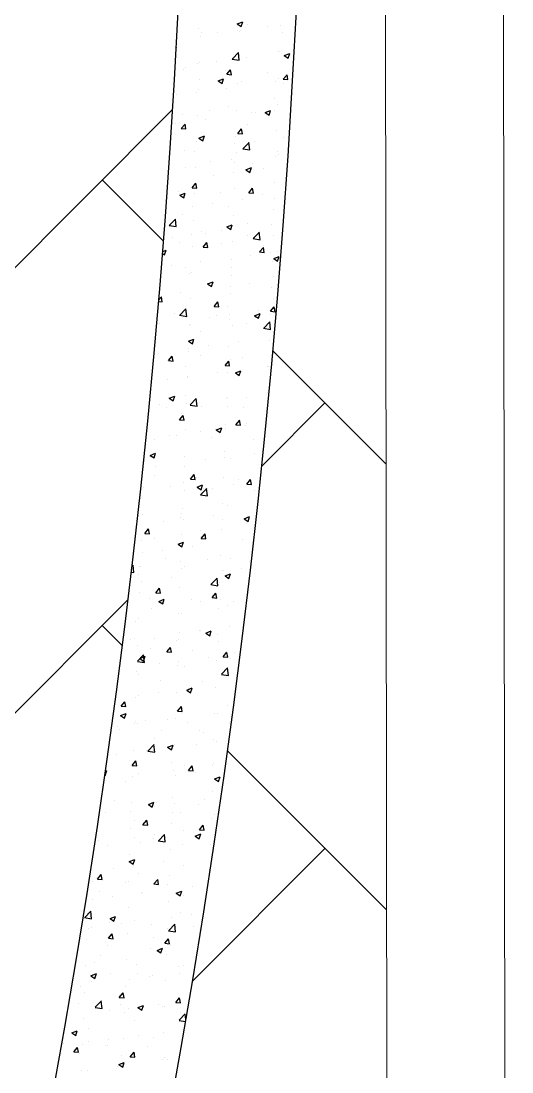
# Model space of a CAD drawing. Header units: millimetres. Extents: x 331487 to 517269, y 198509 to 399936.
# Drawn here: x 420755 to 421379, y 369588 to 370922 of the extents above; entities that cross this region are included whole.
import ezdxf

# ---------------------------------------------------------------- set-up
doc = ezdxf.new("R2010")
doc.units = ezdxf.units.MM
doc.header["$MEASUREMENT"] = 0
doc.layers.add('BEAM', color=1, linetype='Continuous', lineweight=5)
doc.layers.add('COLUMN', color=6, linetype='Continuous')

msp = doc.modelspace()

# ---------------------------------------------------------------- linework, layer by layer
at = {"layer": 'BEAM', "ltscale": 750}
for p, q in [((421216.4, 372289.2), (421228.9, 362081.5)), ((421366.4, 372289.4), (421378.9, 362081.7))]:
    msp.add_line(p, q, dxfattribs=at)
at = {"layer": 'BEAM', "color": 253, "linetype": 'Continuous', "ltscale": 750}
for p, q in [((420292.7, 370154.5), (420947.8, 370809.6)), ((420936.2, 370642.5), (420858.4, 370720.2)), ((421218.8, 370359.9), (421075.1, 370503.5)), ((421061, 370357.1), (421141.3, 370437.4)), ((420292.7, 369588.9), (420891, 370187.1)), ((420883.8, 370129.2), (420858.4, 370154.5)), ((421219.5, 369793.5), (421017.4, 369995.6)), ((420972.9, 369703.3), (421141.3, 369871.7))]:
    msp.add_line(p, q, dxfattribs=at)
at = {"layer": 'COLUMN', "color": 2, "linetype": 'Continuous'}
for p, q in [((420980.6, 370912), (420980.6, 370912)), ((421029.8, 370918.5), (421036.8, 370921.2)), ((421029.8, 370918.5), (421034.8, 370915.1)), ((421034.8, 370915.1), (421036.8, 370921.2)), ((421042.9, 370917.8), (421042.9, 370917.8)), ((421068.2, 370915.4), (421068.2, 370915.4)), ((421085, 370916.2), (421085, 370916.2)), ((420982.6, 370902.3), (420982.6, 370902.3)), ((420984.6, 370907.8), (420984.6, 370907.8)), ((421005.3, 370907.1), (421005.3, 370907.1)), ((421030.4, 370910.4), (421030.4, 370910.4)), ((421033.1, 370908.7), (421033.1, 370908.7)), ((421033.9, 370909.8), (421033.9, 370909.8)), ((421087.3, 370907.5), (421087.3, 370907.5)), ((420952.3, 370888.7), (420952.8, 370888.9)), ((420952.3, 370887.3), (420952.8, 370888.9)), ((421004, 370870.9), (421004, 370870.9)), ((421022.8, 370872.8), (421022.8, 370872.8)), ((421023.6, 370873.8), (421032.5, 370872.4)), ((421023.7, 370873.9), (421031.5, 370882)), ((421032.5, 370872.4), (421031.4, 370881.9)), ((421031.9, 370875.4), (421031.9, 370875.4)), ((421041.9, 370875.9), (421041.9, 370875.9)), ((421081.1, 370882.8), (421081.1, 370882.8)), ((421083.8, 370882.9), (421083.8, 370882.9)), ((421089.5, 370878.2), (421096.5, 370880.9)), ((421089.5, 370878.2), (421094.5, 370874.9)), ((421094.5, 370874.9), (421096.5, 370880.9)), ((420950.9, 370860.2), (420950.8, 370860.6)), ((420950.8, 370860.2), (420950.9, 370860.2)), ((420961.1, 370860.9), (420961.1, 370860.9)), ((420964.5, 370862.8), (420964.5, 370862.8)), ((420979, 370867.6), (420979, 370867.6)), ((420981.4, 370869), (420981.4, 370869)), ((421014.5, 370858.7), (421014.5, 370858.7)), ((421016.6, 370854.4), (421021.4, 370860.2)), ((421022.6, 370853.9), (421021.4, 370860.2)), ((420982.2, 370847.5), (420982.2, 370847.5)), ((421005.5, 370846), (421012.5, 370848.7)), ((421005.5, 370846), (421010.5, 370842.6)), ((421010.5, 370842.6), (421012.5, 370848.7)), ((421016.6, 370854.4), (421022.6, 370853.9)), ((421035.6, 370845.3), (421035.6, 370845.3)), ((421067.9, 370856.4), (421067.9, 370856.4)), ((421078.8, 370844.8), (421078.8, 370844.8)), ((421082.6, 370849.6), (421082.6, 370849.6)), ((421088.3, 370848.2), (421093.2, 370853.9)), ((421088.3, 370848.2), (421094.3, 370847.6)), ((421094.3, 370847.6), (421093.1, 370853.9)), ((420977.7, 370831.5), (420977.7, 370831.5)), ((420980.1, 370835.7), (420980.1, 370835.7)), ((421015.6, 370836.5), (421015.6, 370836.5)), ((421030.7, 370842.1), (421030.7, 370842.1)), ((421088.9, 370843), (421088.9, 370843)), ((420952.7, 370828.2), (420952.7, 370828.2)), ((421077, 370823.1), (421077, 370823.1)), ((420994.6, 370807.9), (420994.6, 370807.9)), ((421018.6, 370813.1), (421018.6, 370813.1)), ((421029.4, 370808.8), (421029.4, 370808.8)), ((421048, 370805.6), (421048, 370805.6)), ((421052.5, 370805.3), (421052.5, 370805.3)), ((421065.2, 370805.7), (421072.2, 370808.4)), ((421065.2, 370805.7), (421070.2, 370802.4)), ((421070.2, 370802.4), (421072.2, 370808.4)), ((421077.5, 370808.6), (421077.5, 370808.6)), ((421081.4, 370816.3), (421081.4, 370816.3)), ((420951.4, 370792), (420951.4, 370792)), ((420958.8, 370785.5), (420963.6, 370791.2)), ((420960.3, 370803.1), (420960.3, 370803.1)), ((420964.7, 370785), (420963.6, 370791.2)), ((420978.9, 370802.4), (420978.9, 370802.4)), ((420989.3, 370797), (420989.3, 370797)), ((421042.6, 370791.1), (421042.6, 370791.1)), ((420958.8, 370785.5), (420964.7, 370785)), ((420984.3, 370781.1), (420984.3, 370781.1)), ((421030.5, 370779.2), (421035.3, 370785)), ((421030.5, 370779.2), (421036.5, 370778.7)), ((421036.5, 370778.7), (421035.3, 370785)), ((421080.2, 370783), (421080.2, 370783)), ((420977.7, 370769.1), (420977.7, 370769.1)), ((420981.2, 370773.5), (420988.2, 370776.2)), ((420981.2, 370773.5), (420986.2, 370770.1)), ((420986.1, 370770.1), (420988.2, 370776.2)), ((421026.2, 370765.9), (421026.2, 370765.9)), ((421028.2, 370775.5), (421028.2, 370775.5)), ((421037, 370759.9), (421044.8, 370768)), ((421045.8, 370758.4), (421044.7, 370767.9)), ((421051.2, 370769.2), (421051.2, 370769.2)), ((421089.1, 370774.2), (421089.1, 370774.2)), ((420963, 370757.6), (420963, 370757.6)), ((420975.1, 370756.8), (420975.1, 370756.8)), ((421028.5, 370754.5), (421028.5, 370754.5)), ((421036.9, 370759.8), (421045.8, 370758.4)), ((421080.8, 370756.1), (421080.8, 370756.1)), ((421081.9, 370752.2), (421081.9, 370752.2)), ((420996.2, 370743.3), (420996.2, 370743.3)), ((421022.5, 370746.1), (421022.5, 370746.1)), ((421027, 370742.2), (421027, 370742.2)), ((421049.6, 370741.1), (421049.6, 370741.1)), ((421078.9, 370749.7), (421078.9, 370749.7)), ((420964.2, 370736.1), (420964.2, 370736.1)), ((420976.5, 370735.8), (420976.5, 370735.8)), ((420999.8, 370726.5), (420999.8, 370726.5)), ((421024.9, 370729.8), (421024.9, 370729.8)), ((421040.9, 370733.2), (421047.9, 370735.9)), ((421040.9, 370733.2), (421045.8, 370729.9)), ((421045.8, 370729.8), (421047.9, 370735.9)), ((421062.8, 370734.7), (421062.8, 370734.7)), ((420972.6, 370710.3), (420977.4, 370716)), ((420978.6, 370709.8), (420977.4, 370716)), ((421077.7, 370716.4), (421077.7, 370716.4)), ((420955.2, 370705.9), (420955.2, 370705.9)), ((420956.8, 370701), (420963.9, 370703.6)), ((420956.8, 370701), (420961.8, 370697.6)), ((420961.8, 370697.6), (420963.8, 370703.6)), ((420972.6, 370710.3), (420978.6, 370709.8)), ((420975.3, 370702.5), (420975.3, 370702.5)), ((421008.6, 370703.7), (421008.6, 370703.7)), ((421025.8, 370709), (421025.8, 370709)), ((421044.4, 370704), (421049.2, 370709.8)), ((421044.4, 370704), (421050.3, 370703.5)), ((421050.3, 370703.5), (421049.2, 370709.7)), ((421062, 370701.4), (421062, 370701.4)), ((420973.5, 370687), (420973.5, 370687)), ((420998.6, 370690.3), (420998.6, 370690.3)), ((421018.3, 370686.5), (421018.3, 370686.5)), ((421036.4, 370695.3), (421036.4, 370695.3)), ((421076.7, 370696.5), (421076.7, 370696.5)), ((420943.5, 370662.5), (420951.3, 370670.6)), ((420952.3, 370661), (420951.2, 370670.5)), ((420960, 370676.5), (420960, 370676.5)), ((421024.6, 370675.7), (421024.6, 370675.7)), ((421076.5, 370683.2), (421076.5, 370683.2)), ((420943.4, 370662.4), (420952.3, 370661)), ((420974.1, 370669.3), (420974.1, 370669.3)), ((421016.5, 370660.7), (421023.5, 370663.4)), ((421016.5, 370660.7), (421021.5, 370657.3)), ((421021.5, 370657.3), (421023.5, 370663.4)), ((421042.3, 370664.5), (421042.3, 370664.5)), ((421073.3, 370664.2), (421073.3, 370664.2)), ((420947.2, 370647.6), (420947.2, 370647.6)), ((420972.3, 370650.9), (420972.3, 370650.9)), ((420984, 370654.5), (420984, 370654.5)), ((420989.1, 370652.6), (420989.1, 370652.6)), ((421010.1, 370655.9), (421010.1, 370655.9)), ((421042.5, 370650.3), (421042.5, 370650.3)), ((421050.1, 370645.8), (421059, 370644.4)), ((421050.2, 370645.9), (421058, 370654)), ((421059, 370644.5), (421057.9, 370653.9)), ((421075.3, 370649.9), (421075.3, 370649.9)), ((420935.2, 370629.5), (420939.5, 370631.1)), ((420937.5, 370625.1), (420939.5, 370631.1)), ((420956.8, 370641.4), (420956.8, 370641.4)), ((420972.9, 370636), (420972.9, 370636)), ((420986.5, 370635.1), (420991.3, 370640.8)), ((420986.5, 370635.1), (420992.5, 370634.5)), ((420992.5, 370634.5), (420991.3, 370640.8)), ((421010.2, 370639.1), (421010.2, 370639.1)), ((421023.4, 370642.4), (421023.4, 370642.4)), ((421058.2, 370628.8), (421063.1, 370634.5)), ((421064.2, 370628.3), (421063, 370634.5)), ((421063.6, 370636.9), (421063.6, 370636.9)), ((420935, 370626.8), (420937.5, 370625.1)), ((421022.2, 370619.5), (421022.2, 370619.5)), ((421047, 370624.7), (421047, 370624.7)), ((421058.2, 370628.8), (421064.2, 370628.3)), ((421072, 370628), (421072, 370628)), ((421076.2, 370620.4), (421083.2, 370623.1)), ((421076.2, 370620.4), (421081.2, 370617.1)), ((421080.5, 370629.5), (421080.5, 370629.5)), ((421081.2, 370617.1), (421083.2, 370623.1)), ((420946, 370611.4), (420946, 370611.4)), ((420963.9, 370609.5), (420963.9, 370609.5)), ((420983.8, 370616.4), (420983.8, 370616.4)), ((421022.1, 370609.1), (421022.1, 370609.1)), ((421074.1, 370616.6), (421074.1, 370616.6)), ((420969.2, 370601.7), (420969.2, 370601.7)), ((420971.6, 370602.7), (420971.6, 370602.7)), ((420992.2, 370588.2), (420999.2, 370590.9)), ((420997.2, 370584.8), (420999.2, 370590.9)), ((421022.6, 370599.5), (421022.6, 370599.5)), ((421076, 370597.2), (421076, 370597.2)), ((420992.2, 370588.2), (420997.2, 370584.8)), ((421020.7, 370585.3), (421020.7, 370585.3)), ((421045.7, 370588.6), (421045.7, 370588.6)), ((421072.9, 370583.3), (421072.9, 370583.3)), ((420930, 370566), (420934.6, 370565.6)), ((420930.2, 370567.9), (420933.5, 370571.9)), ((420934.6, 370565.6), (420933.5, 370571.9)), ((420957.5, 370577), (420957.5, 370577)), ((420970.4, 370569.4), (420970.4, 370569.4)), ((421000.4, 370559.8), (421005.2, 370565.6)), ((421006.4, 370559.3), (421005.2, 370565.6)), ((421020.9, 370575.8), (421020.9, 370575.8)), ((421076.4, 370569.9), (421076.4, 370569.9)), ((420949.7, 370550.6), (420949.7, 370550.6)), ((420956.8, 370548.5), (420964.5, 370556.6)), ((420965.6, 370547), (420964.4, 370556.5)), ((421000.4, 370559.8), (421006.4, 370559.3)), ((421018.1, 370559.8), (421018.1, 370559.8)), ((421051.9, 370547.9), (421058.9, 370550.6)), ((421056.9, 370544.6), (421058.9, 370550.6)), ((421057.3, 370554.1), (421057.3, 370554.1)), ((421072.1, 370553.6), (421076.9, 370559.3)), ((421072.1, 370553.6), (421078.1, 370553)), ((421078.1, 370553), (421076.9, 370559.3)), ((420931.2, 370537.5), (420931.2, 370537.5)), ((420956.7, 370548.4), (420965.6, 370547)), ((420959.7, 370549.8), (420959.7, 370549.8)), ((420970.8, 370537.2), (420970.8, 370537.2)), ((420994.4, 370545.9), (420994.4, 370545.9)), ((421003.1, 370548.4), (421003.1, 370548.4)), ((421019.4, 370549.1), (421019.4, 370549.1)), ((421019.7, 370542.5), (421019.7, 370542.5)), ((421042, 370537.9), (421042, 370537.9)), ((421051.9, 370547.9), (421056.9, 370544.6)), ((421056.5, 370546.1), (421056.5, 370546.1)), ((421063.5, 370532), (421071.3, 370540.1)), ((421072.3, 370530.5), (421071.2, 370540)), ((421071.7, 370550), (421071.7, 370550)), ((420969.2, 370536.1), (420969.2, 370536.1)), ((420983.7, 370527.9), (420983.7, 370527.9)), ((421024.2, 370534.9), (421024.2, 370534.9)), ((421063.4, 370531.9), (421072.3, 370530.5)), ((421077.6, 370532.7), (421077.6, 370532.7)), ((420967.9, 370515.7), (420974.9, 370518.3)), ((420967.9, 370515.7), (420972.9, 370512.3)), ((420972.8, 370512.3), (420974.9, 370518.3)), ((421031, 370514.7), (421031, 370514.7)), ((421070.4, 370516.7), (421070.4, 370516.7)), ((420929.9, 370499.8), (420929.9, 370499.8)), ((420968, 370502.8), (420968, 370502.8)), ((420968.1, 370506.4), (420968.1, 370506.4)), ((420983.2, 370497.6), (420983.2, 370497.6)), ((420993.1, 370509.7), (420993.1, 370509.7)), ((421018.5, 370509.2), (421018.5, 370509.2)), ((420942.5, 370490.9), (420947.3, 370496.6)), ((420942.5, 370490.9), (420948.5, 370490.4)), ((420948.5, 370490.4), (420947.3, 370496.6)), ((421014.3, 370484.6), (421019.1, 370490.4)), ((421014.3, 370484.6), (421020.2, 370484.1)), ((421020.2, 370484.1), (421019.1, 370490.4)), ((421021.9, 370492.9), (421021.9, 370492.9)), ((421036.6, 370495.3), (421036.6, 370495.3)), ((420963.6, 370482.9), (420963.6, 370482.9)), ((421004.7, 370475.3), (421004.7, 370475.3)), ((421017.3, 370475.9), (421017.3, 370475.9)), ((421027.6, 370475.4), (421034.6, 370478.1)), ((421027.6, 370475.4), (421032.5, 370472)), ((421032.5, 370472), (421034.6, 370478.1)), ((421067.8, 370483.6), (421067.8, 370483.6)), ((421069.2, 370483.4), (421069.2, 370483.4)), ((420941.8, 370467), (420941.8, 370467)), ((420966.8, 370470.3), (420966.8, 370470.3)), ((420966.8, 370469.5), (420966.8, 370469.5)), ((420943.5, 370443.1), (420950.5, 370445.8)), ((420948.5, 370439.8), (420950.5, 370445.8)), ((420963.8, 370446.5), (420963.8, 370446.5)), ((421017.1, 370444.2), (421017.1, 370444.2)), ((421041.5, 370444.1), (421041.5, 370444.1)), ((421066.5, 370447.4), (421066.5, 370447.4)), ((421068, 370450.1), (421068, 370450.1)), ((420931.5, 370435.3), (420931.5, 370435.3)), ((420940.5, 370430.8), (420940.5, 370430.8)), ((420943.5, 370443.1), (420948.5, 370439.8)), ((420965.6, 370436.2), (420965.6, 370436.2)), ((420969.9, 370434.5), (420978.8, 370433.1)), ((420970, 370434.6), (420977.8, 370442.7)), ((420978.8, 370433.1), (420977.7, 370442.6)), ((420978.4, 370435.8), (420978.4, 370435.8)), ((420984.8, 370433), (420984.8, 370433)), ((421016.1, 370442.6), (421016.1, 370442.6)), ((421017.8, 370433.2), (421017.8, 370433.2)), ((421038.2, 370430.8), (421038.2, 370430.8)), ((420956.4, 370415.7), (420961.2, 370421.4)), ((420959.4, 370423.2), (420959.4, 370423.2)), ((420962.4, 370415.2), (420961.2, 370421.4)), ((420956.4, 370415.7), (420962.4, 370415.2)), ((421003.2, 370402.9), (421010.2, 370405.6)), ((421008.2, 370399.5), (421010.2, 370405.6)), ((421014.9, 370409.3), (421014.9, 370409.3)), ((421015.2, 370404.7), (421015.2, 370404.7)), ((421028.1, 370409.4), (421033, 370415.2)), ((421028.1, 370409.4), (421034.1, 370408.9)), ((421034.1, 370408.9), (421032.9, 370415.1)), ((421040.2, 370408), (421040.2, 370408)), ((421041.7, 370411.3), (421041.7, 370411.3)), ((421066.8, 370416.8), (421066.8, 370416.8)), ((420914.2, 370391.4), (420914.2, 370391.4)), ((420925.1, 370391.2), (420925.1, 370391.2)), ((420943.9, 370395.6), (420943.9, 370395.6)), ((420952.1, 370396.4), (420952.1, 370396.4)), ((420964.3, 370402.9), (420964.3, 370402.9)), ((420983.4, 370401.2), (420983.4, 370401.2)), ((420997.2, 370393.4), (420997.2, 370393.4)), ((421003.2, 370402.9), (421008.2, 370399.5)), ((421050.6, 370391.1), (421050.6, 370391.1)), ((420919.2, 370370.6), (420926.2, 370373.3)), ((420919.2, 370370.6), (420924.2, 370367.3)), ((420924.2, 370367.3), (420926.2, 370373.3)), ((420963.1, 370369.7), (420963.1, 370369.7)), ((420988.9, 370365.2), (420988.9, 370365.2)), ((421013.6, 370376.1), (421013.6, 370376.1)), ((421013.9, 370368.5), (421013.9, 370368.5)), ((421021.6, 370366.3), (421021.6, 370366.3)), ((421051.8, 370373.5), (421051.8, 370373.5)), ((420911.8, 370362.6), (420911.8, 370362.6)), ((420925.7, 370356.9), (420925.7, 370356.9)), ((420963.3, 370356.2), (420963.3, 370356.2)), ((420924.4, 370344.5), (420924.4, 370344.5)), ((420970.3, 370340.5), (420975.1, 370346.2)), ((420970.3, 370340.5), (420976.3, 370339.9)), ((420976.3, 370339.9), (420975.1, 370346.2)), ((420977.8, 370342.3), (420977.8, 370342.3)), ((421012.4, 370342.8), (421012.4, 370342.8)), ((421031.2, 370340), (421031.2, 370340)), ((421042, 370334.2), (421046.8, 370339.9)), ((421048, 370333.7), (421046.8, 370339.9)), ((420910.6, 370329.3), (420910.6, 370329.3)), ((420945.5, 370331.1), (420945.5, 370331.1)), ((420961.9, 370336.4), (420961.9, 370336.4)), ((420962.6, 370325.8), (420962.6, 370325.8)), ((420978.9, 370330.4), (420985.9, 370333.1)), ((420978.9, 370330.4), (420983.9, 370327)), ((420983.3, 370320.6), (420991.1, 370328.7)), ((420983.9, 370327), (420985.9, 370333.1)), ((420987.6, 370329.1), (420987.6, 370329.1)), ((420992.1, 370319.1), (420991, 370328.6)), ((420998.9, 370328.8), (420998.9, 370328.8)), ((421025.5, 370334.1), (421025.5, 370334.1)), ((421042, 370334.2), (421048, 370333.7)), ((421052.2, 370326.6), (421052.2, 370326.6)), ((420983.2, 370320.5), (420992.1, 370319.1)), ((420960.7, 370303.1), (420960.7, 370303.1)), ((421011.2, 370309.5), (421011.2, 370309.5)), ((421017.5, 370306.6), (421017.5, 370306.6)), ((420904.5, 370293.7), (420904.5, 370293.7)), ((420909.3, 370296), (420909.3, 370296)), ((420936.3, 370286.4), (420936.3, 370286.4)), ((420957.9, 370291.4), (420957.9, 370291.4)), ((420959.1, 370296.6), (420959.1, 370296.6)), ((420961.3, 370289.7), (420961.3, 370289.7)), ((420999.2, 370294.6), (420999.2, 370294.6)), ((421011.3, 370289.2), (421011.3, 370289.2)), ((421038.6, 370290.1), (421045.6, 370292.8)), ((421038.6, 370290.1), (421043.6, 370286.8)), ((421041.4, 370284.6), (421041.4, 370284.6)), ((421043.6, 370286.8), (421045.6, 370292.8)), ((420912.4, 370271.5), (420917.2, 370277.3)), ((420912.4, 370271.5), (420918.4, 370271)), ((420918.4, 370271), (420917.2, 370277.3)), ((420983.1, 370274.6), (420983.1, 370274.6)), ((420984.2, 370265.2), (420989, 370271)), ((420990.1, 370264.7), (420989, 370271)), ((421010, 370276.2), (421010, 370276.2)), ((420908.1, 370262.7), (420908.1, 370262.7)), ((420924.8, 370264.6), (420924.8, 370264.6)), ((420954.6, 370257.9), (420961.6, 370260.5)), ((420954.6, 370257.9), (420959.5, 370254.5)), ((420959.5, 370269.8), (420959.5, 370269.8)), ((420959.5, 370254.5), (420961.6, 370260.5)), ((420984.2, 370265.2), (420990.1, 370264.7)), ((421036, 370263.5), (421036, 370263.5)), ((420910, 370246.9), (420910, 370246.9)), ((420935, 370250.2), (420935, 370250.2)), ((420972.9, 370255.2), (420972.9, 370255.2)), ((420896, 370229.7), (420897.6, 370231.3)), ((420898.6, 370221.7), (420897.5, 370231.2)), ((420938.4, 370240.3), (420938.4, 370240.3)), ((420958.3, 370236.5), (420958.3, 370236.5)), ((420991.8, 370238.1), (420991.8, 370238.1)), ((421008.8, 370242.9), (421008.8, 370242.9)), ((421021.3, 370239.6), (421021.3, 370239.6)), ((421045.2, 370235.8), (421045.2, 370235.8)), ((420895.2, 370222.2), (420898.6, 370221.7)), ((420904.7, 370219.6), (420904.7, 370219.6)), ((420906.1, 370229.2), (420906.1, 370229.2)), ((420906.9, 370229.5), (420906.9, 370229.5)), ((420959.5, 370226.9), (420959.5, 370226.9)), ((420963, 370229.6), (420963, 370229.6)), ((421009.7, 370224.1), (421009.7, 370224.1)), ((421012.9, 370224.6), (421012.9, 370224.6)), ((421014.3, 370217.6), (421021.3, 370220.3)), ((421014.3, 370217.6), (421019.2, 370214.2)), ((421019.2, 370214.2), (421021.3, 370220.3)), ((421034.8, 370227.4), (421034.8, 370227.4)), ((420908.7, 370210.8), (420908.7, 370210.8)), ((420946.6, 370215.8), (420946.6, 370215.8)), ((420996.4, 370206.5), (421005.3, 370205.1)), ((420996.5, 370206.6), (421004.3, 370214.7)), ((421005.3, 370205.1), (421004.2, 370214.6)), ((421007.6, 370209.6), (421007.6, 370209.6)), ((420905.7, 370196.2), (420905.7, 370196.2)), ((420926.3, 370196.3), (420931.1, 370202)), ((420926.3, 370196.3), (420932.3, 370195.8)), ((420932.3, 370195.8), (420931.1, 370202)), ((420957, 370203.2), (420957, 370203.2)), ((420998, 370190), (421002.8, 370195.8)), ((421004, 370189.5), (421002.8, 370195.8)), ((420918.5, 370189.5), (420918.5, 370189.5)), ((420930.2, 370185.3), (420937.2, 370188)), ((420930.2, 370185.3), (420935.2, 370182)), ((420935.2, 370182), (420937.2, 370188)), ((420971.9, 370187.2), (420971.9, 370187.2)), ((420983.4, 370184.6), (420983.4, 370184.6)), ((420998, 370190), (421004, 370189.5)), ((421008.5, 370187.9), (421008.5, 370187.9)), ((421017.2, 370180), (421017.2, 370180)), ((421025.3, 370185), (421025.3, 370185)), ((420920.3, 370176.3), (420920.3, 370176.3)), ((420955.8, 370169.9), (420955.8, 370169.9)), ((420958.8, 370169.9), (420958.8, 370169.9)), ((421006.3, 370176.3), (421006.3, 370176.3)), ((420900.5, 370159.9), (420900.5, 370159.9)), ((420904.5, 370162.9), (420904.5, 370162.9)), ((421020, 370153.5), (421020, 370153.5)), ((420894, 370136.9), (420894, 370136.9)), ((420899, 370138.4), (420899, 370138.4)), ((420924.5, 370138), (420924.5, 370138)), ((420957.1, 370145.2), (420957.1, 370145.2)), ((420982.2, 370148.5), (420982.2, 370148.5)), ((420982.8, 370148), (420982.8, 370148)), ((420989.9, 370145.1), (420996.9, 370147.8)), ((420989.9, 370145.1), (420994.9, 370141.7)), ((420994.9, 370141.7), (420996.9, 370147.8)), ((421005.1, 370143), (421005.1, 370143)), ((420903.3, 370129.6), (420903.3, 370129.6)), ((420920.1, 370125), (420920.1, 370125)), ((420940.2, 370121.1), (420945, 370126.8)), ((420946.2, 370120.6), (420945, 370126.8)), ((420952.4, 370136.1), (420952.4, 370136.1)), ((420954.6, 370136.6), (420954.6, 370136.6)), ((421005.8, 370133.9), (421005.8, 370133.9)), ((420903.1, 370109.2), (420910.9, 370117.3)), ((420905.9, 370112.8), (420912.9, 370115.5)), ((420905.9, 370112.8), (420910.9, 370109.5)), ((420911.9, 370107.7), (420910.8, 370117.2)), ((420910.9, 370109.5), (420912.9, 370115.5)), ((420940.2, 370121.1), (420946.2, 370120.6)), ((420973.5, 370122.7), (420973.5, 370122.7)), ((420993.7, 370114), (420993.7, 370114)), ((421011.9, 370114.8), (421016.7, 370120.6)), ((421011.9, 370114.8), (421017.9, 370114.3)), ((421017.9, 370114.3), (421016.7, 370120.5)), ((421021, 370113), (421021, 370113)), ((421026.9, 370120.5), (421026.9, 370120.5)), ((420903, 370109.1), (420911.9, 370107.7)), ((420930.8, 370105.8), (420930.8, 370105.8)), ((420953.4, 370103.3), (420953.4, 370103.3)), ((420955.8, 370109), (420955.8, 370109)), ((420962.7, 370103), (420962.7, 370103)), ((421003.9, 370109.7), (421003.9, 370109.7)), ((421009.8, 370092.7), (421017.6, 370100.8)), ((421018.6, 370091.2), (421017.5, 370100.7)), ((420879.1, 370087.6), (420879.1, 370087.6)), ((420902.1, 370096.3), (420902.1, 370096.3)), ((420904.4, 370093), (420904.4, 370093)), ((420932.5, 370085.3), (420932.5, 370085.3)), ((421009.7, 370092.6), (421018.6, 370091.2)), ((420952.2, 370070.1), (420952.2, 370070.1)), ((420965.6, 370072.6), (420972.6, 370075.3)), ((420965.6, 370072.6), (420970.6, 370069.2)), ((420967.4, 370074.6), (420967.4, 370074.6)), ((420970.6, 370069.2), (420972.6, 370075.2)), ((420985.9, 370083.1), (420985.9, 370083.1)), ((421002.7, 370076.5), (421002.7, 370076.5)), ((420882.3, 370052.1), (420887.1, 370057.9)), ((420888.3, 370051.6), (420887.1, 370057.9)), ((420900.8, 370063), (420900.8, 370063)), ((420904.5, 370066.3), (420904.5, 370066.3)), ((420929.5, 370069.6), (420929.5, 370069.6)), ((420882.3, 370052.1), (420888.3, 370051.6)), ((420954.1, 370045.9), (420958.9, 370051.6)), ((420954.1, 370045.9), (420960, 370045.3)), ((420960, 370045.3), (420958.9, 370051.6)), ((421004.3, 370043.5), (421004.3, 370043.5)), ((421016.9, 370053.3), (421016.9, 370053.3)), ((420881.6, 370040.3), (420888.6, 370043)), ((420881.6, 370040.3), (420886.6, 370037)), ((420886.5, 370037), (420888.6, 370043)), ((420900.2, 370033.3), (420900.2, 370033.3)), ((420903.2, 370030.2), (420903.2, 370030.2)), ((420913, 370034.2), (420913, 370034.2)), ((420941.1, 370035.2), (420941.1, 370035.2)), ((420951, 370036.8), (420951, 370036.8)), ((420958.6, 370043.3), (420958.6, 370043.3)), ((420966.4, 370032), (420966.4, 370032)), ((421001.5, 370043.2), (421001.5, 370043.2)), ((420878.2, 370026.9), (420878.2, 370026.9)), ((420880.8, 370023), (420880.8, 370023)), ((420899.6, 370029.7), (420899.6, 370029.7)), ((420934.1, 370020.8), (420934.1, 370020.8)), ((420982.5, 370021.4), (420982.5, 370021.4)), ((420987.5, 370018.5), (420987.5, 370018.5)), ((421019.8, 370029.7), (421019.8, 370029.7)), ((420916.3, 369995.2), (420924.1, 370003.4)), ((420924.2, 370011.3), (420924.2, 370011.3)), ((420949.7, 370003.5), (420949.7, 370003.5)), ((420978, 370004), (420978, 370004)), ((421000.3, 370009.9), (421000.3, 370009.9)), ((421003, 370007.3), (421003, 370007.3)), ((420876.9, 369990.7), (420876.9, 369990.7)), ((420898.4, 369996.4), (420898.4, 369996.4)), ((420914.8, 369995.7), (420914.8, 369995.7)), ((420916.2, 369995.1), (420925.1, 369993.8)), ((420925.1, 369993.8), (420924, 370003.3)), ((420941.3, 370000), (420948.3, 370002.7)), ((420941.3, 370000), (420946.2, 369996.7)), ((420946.2, 369996.7), (420948.3, 370002.7)), ((420893.2, 369983.4), (420893.2, 369983.4)), ((420896.2, 369976.9), (420901, 369982.7)), ((420896.2, 369976.9), (420902.2, 369976.4)), ((420902.2, 369976.4), (420901, 369982.7)), ((420946.5, 369981.1), (420946.5, 369981.1)), ((420999.9, 369978.9), (420999.9, 369978.9)), ((420861.6, 369964.9), (420862.2, 369964.4)), ((420862.2, 369964.4), (420864.2, 369970.5)), ((420862.3, 369969.7), (420864.2, 369970.5)), ((420904.1, 369966.3), (420904.1, 369966.3)), ((420948.5, 369970.2), (420948.5, 369970.2)), ((420951.6, 369964.6), (420951.6, 369964.6)), ((420962.4, 369976.4), (420962.4, 369976.4)), ((420967.9, 369970.6), (420972.7, 369976.4)), ((420967.9, 369970.6), (420973.9, 369970.1)), ((420973.9, 369970.1), (420972.7, 369976.4)), ((420976.7, 369967.9), (420976.7, 369967.9)), ((420999, 369976.6), (420999, 369976.6)), ((420888.5, 369956.3), (420888.5, 369956.3)), ((420897.2, 369963.1), (420897.2, 369963.1)), ((421001, 369959.8), (421008, 369962.5)), ((421001, 369959.8), (421005.9, 369956.4)), ((421005.9, 369956.4), (421008, 369962.5)), ((420947.3, 369936.9), (420947.3, 369936.9)), ((420997.8, 369943.3), (420997.8, 369943.3)), ((420873.7, 369932.3), (420873.7, 369932.3)), ((420896, 369929.9), (420896, 369929.9)), ((420916.9, 369927.5), (420923.9, 369930.2)), ((420916.9, 369927.5), (420921.9, 369924.2)), ((420921.9, 369924.2), (420923.9, 369930.2)), ((420925.3, 369925.1), (420925.3, 369925.1)), ((420927.1, 369930), (420927.1, 369930)), ((420950.4, 369928.4), (420950.4, 369928.4)), ((420980.4, 369927.8), (420980.4, 369927.8)), ((420988.2, 369933.4), (420988.2, 369933.4)), ((420862.2, 369916.8), (420862.2, 369916.8)), ((420894.8, 369918.9), (420894.8, 369918.9)), ((420948.1, 369916.6), (420948.1, 369916.6)), ((420958.3, 369916.7), (420958.3, 369916.7)), ((420996.6, 369910), (420996.6, 369910)), ((421001.5, 369914.3), (421001.5, 369914.3)), ((420899.9, 369906.7), (420899.9, 369906.7)), ((420910.1, 369901.7), (420914.9, 369907.4)), ((420910.1, 369901.7), (420916.1, 369901.2)), ((420916.1, 369901.2), (420914.9, 369907.4)), ((420946.1, 369903.6), (420946.1, 369903.6)), ((420981.8, 369895.4), (420986.6, 369901.2)), ((420987.8, 369894.9), (420986.6, 369901.2)), ((420894.8, 369896.6), (420894.8, 369896.6)), ((420899, 369885.7), (420899, 369885.7)), ((420923.9, 369884.7), (420923.9, 369884.7)), ((420924.1, 369889), (420924.1, 369889)), ((420929.6, 369881.3), (420937.4, 369889.4)), ((420938.4, 369879.8), (420937.3, 369889.3)), ((420961.9, 369894), (420961.9, 369894)), ((420976.6, 369887.3), (420983.6, 369890)), ((420976.6, 369887.3), (420981.6, 369883.9)), ((420981.6, 369883.9), (420983.6, 369890)), ((420981.8, 369895.4), (420987.8, 369894.9)), ((420982.2, 369894.7), (420982.2, 369894.7)), ((420853.8, 369881.5), (420853.8, 369881.5)), ((420865.6, 369874.7), (420865.6, 369874.7)), ((420907.2, 369879.2), (420907.2, 369879.2)), ((420929.5, 369881.2), (420938.4, 369879.8)), ((420944.9, 369870.3), (420944.9, 369870.3)), ((420960.5, 369876.9), (420960.5, 369876.9)), ((420995.4, 369876.7), (420995.4, 369876.7)), ((420892.6, 369855), (420899.6, 369857.7)), ((420893.5, 369863.3), (420893.5, 369863.3)), ((420897.6, 369851.7), (420899.6, 369857.7)), ((420872.7, 369846.3), (420872.7, 369846.3)), ((420892.6, 369855), (420897.6, 369851.7)), ((420897.8, 369849.6), (420897.8, 369849.6)), ((420935.6, 369854.5), (420935.6, 369854.5)), ((420962.1, 369849.7), (420962.1, 369849.7)), ((420994.2, 369843.4), (420994.2, 369843.4)), ((420852.2, 369832.8), (420857, 369838.5)), ((420852.2, 369832.8), (420858.2, 369832.2)), ((420858.2, 369832.2), (420857, 369838.5)), ((420892.3, 369830), (420892.3, 369830)), ((420903.8, 369839.7), (420903.8, 369839.7)), ((420924, 369826.5), (420928.8, 369832.2)), ((420929.9, 369825.9), (420928.8, 369832.2)), ((420943.7, 369837), (420943.7, 369837)), ((420840.4, 369822.5), (420840.4, 369822.5)), ((420845.5, 369829.7), (420845.5, 369829.7)), ((420855.4, 369816.9), (420855.4, 369816.9)), ((420887.7, 369828.1), (420887.7, 369828.1)), ((420924, 369826.5), (420929.9, 369826)), ((420941.1, 369825.8), (420941.1, 369825.8)), ((420952.3, 369814.8), (420959.3, 369817.4)), ((420957.3, 369811.4), (420959.3, 369817.4)), ((420972.5, 369823.4), (420972.5, 369823.4)), ((420846.4, 369806.8), (420846.4, 369806.8)), ((420871.5, 369810.1), (420871.5, 369810.1)), ((420908.8, 369814.7), (420908.8, 369814.7)), ((420909.3, 369815.1), (420909.3, 369815.1)), ((420942.5, 369803.7), (420942.5, 369803.7)), ((420952.3, 369814.8), (420957.3, 369811.4)), ((420962.2, 369812.4), (420962.2, 369812.4)), ((420836.1, 369783.9), (420843.9, 369792)), ((420844.9, 369782.4), (420843.8, 369791.9)), ((420891.1, 369796.7), (420891.1, 369796.7)), ((420958, 369790.1), (420958, 369790.1)), ((420836, 369783.8), (420844.9, 369782.4)), ((420839.2, 369789.2), (420839.2, 369789.2)), ((420867.8, 369777.3), (420867.8, 369777.3)), ((420868.3, 369782.5), (420875.3, 369785.2)), ((420868.3, 369782.5), (420873.2, 369779.1)), ((420873.2, 369779.1), (420875.3, 369785.2)), ((420899.6, 369780), (420899.6, 369780)), ((420946.2, 369784), (420946.2, 369784)), ((420971.2, 369787.3), (420971.2, 369787.3)), ((420841.3, 369770), (420841.3, 369770)), ((420845.1, 369770.7), (420845.1, 369770.7)), ((420866.1, 369757.5), (420870.9, 369763.3)), ((420872.1, 369757), (420870.9, 369763.3)), ((420883, 369775.7), (420883, 369775.7)), ((420889.9, 369763.4), (420889.9, 369763.4)), ((420921.2, 369775), (420921.2, 369775)), ((420941.2, 369770.4), (420941.2, 369770.4)), ((420942.7, 369767.2), (420951.6, 369765.8)), ((420942.8, 369767.3), (420950.6, 369775.4)), ((420951.6, 369765.8), (420950.5, 369775.3)), ((420974.6, 369772.8), (420974.6, 369772.8)), ((420981.9, 369768.1), (420981.9, 369768.1)), ((420838, 369755.9), (420838, 369755.9)), ((420866.1, 369757.5), (420872.1, 369757)), ((420923.6, 369758.1), (420923.6, 369758.1)), ((420937.8, 369751.3), (420942.6, 369757)), ((420937.8, 369751.3), (420943.8, 369750.7)), ((420943.8, 369750.7), (420942.6, 369757)), ((420865.3, 369748.1), (420865.3, 369748.1)), ((420919.9, 369744.5), (420919.9, 369744.5)), ((420928, 369742.2), (420935, 369744.9)), ((420928, 369742.2), (420932.9, 369738.9)), ((420932.9, 369738.9), (420935, 369744.9)), ((420940, 369737.2), (420940, 369737.2)), ((420944.9, 369747.8), (420944.9, 369747.8)), ((420848.3, 369726.2), (420848.3, 369726.2)), ((420856.7, 369736.2), (420856.7, 369736.2)), ((420888.7, 369730.1), (420888.7, 369730.1)), ((420901.7, 369723.9), (420901.7, 369723.9)), ((420836.7, 369722.6), (420836.7, 369722.6)), ((420843.9, 369710), (420850.9, 369712.7)), ((420843.9, 369710), (420848.9, 369706.6)), ((420848.9, 369706.6), (420850.9, 369712.7)), ((420869.4, 369712.7), (420869.4, 369712.7)), ((420903.5, 369713.1), (420903.5, 369713.1)), ((420922.8, 369710.5), (420922.8, 369710.5)), ((420955.1, 369721.7), (420955.1, 369721.7)), ((420956.5, 369713.4), (420956.5, 369713.4)), ((420961.8, 369723.1), (420961.8, 369723.1)), ((420830.4, 369696.8), (420830.4, 369696.8)), ((420845.2, 369703.1), (420845.2, 369703.1)), ((420887.5, 369696.8), (420887.5, 369696.8)), ((420893.6, 369705.1), (420893.6, 369705.1)), ((420918.6, 369708.4), (420918.6, 369708.4)), ((420938.8, 369703.9), (420938.8, 369703.9)), ((420835.5, 369689.3), (420835.5, 369689.3)), ((420880, 369682.3), (420884.8, 369688.1)), ((420886, 369681.8), (420884.8, 369688.1)), ((420828.4, 369675.3), (420828.4, 369675.3)), ((420849.3, 369669.8), (420858.2, 369668.4)), ((420849.4, 369669.9), (420857.2, 369678)), ((420858.2, 369668.4), (420857.1, 369677.9)), ((420880, 369682.3), (420886, 369681.8)), ((420881.8, 369673.1), (420881.8, 369673.1)), ((420903.6, 369669.7), (420910.6, 369672.4)), ((420908.6, 369666.4), (420910.6, 369672.4)), ((420930.2, 369673.9), (420930.2, 369673.9)), ((420935.2, 369670.8), (420935.2, 369670.8)), ((420937.6, 369670.6), (420937.6, 369670.6)), ((420951.7, 369676), (420956.5, 369681.8)), ((420951.7, 369676), (420957.7, 369675.5)), ((420957.7, 369675.5), (420956.5, 369681.8)), ((420867.3, 369665.7), (420867.3, 369665.7)), ((420886.2, 369663.5), (420886.2, 369663.5)), ((420892.3, 369668.9), (420892.3, 369668.9)), ((420903.6, 369669.7), (420908.6, 369666.4)), ((420956.1, 369653.4), (420963.9, 369661.5)), ((420957.7, 369663.4), (420957.7, 369663.4)), ((420964.6, 369654.3), (420963.8, 369661.4)), ((420834.3, 369656), (420834.3, 369656)), ((420841, 369643.4), (420841, 369643.4)), ((420899.3, 369653.4), (420899.3, 369653.4)), ((420956, 369653.3), (420964.2, 369652)), ((420819.6, 369637.5), (420826.6, 369640.2)), ((420819.6, 369637.5), (420824.6, 369634.1)), ((420824.6, 369634.1), (420826.6, 369640.2)), ((420885, 369630.2), (420885, 369630.2)), ((420903.9, 369634.5), (420903.9, 369634.5)), ((420923.3, 369631.5), (420923.3, 369631.5)), ((420936.4, 369637.3), (420936.4, 369637.3)), ((420809, 369624.2), (420809, 369624.2)), ((420822.1, 369613.4), (420826.9, 369619.1)), ((420828.1, 369612.8), (420826.9, 369619.1)), ((420833.1, 369622.8), (420833.1, 369622.8)), ((420840.9, 369626.2), (420840.9, 369626.2)), ((420862.3, 369622), (420862.3, 369622)), ((420865, 369621.5), (420865, 369621.5)), ((420866, 369629.5), (420866, 369629.5)), ((420915.7, 369619.7), (420915.7, 369619.7)), ((420806.7, 369611.4), (420806.7, 369611.4)), ((420822.1, 369613.4), (420828.1, 369612.8)), ((420830, 369610.8), (420830, 369610.8)), ((420883.4, 369608.6), (420883.4, 369608.6)), ((420893.9, 369607.1), (420898.7, 369612.8)), ((420893.9, 369607.1), (420899.8, 369606.6)), ((420899.8, 369606.6), (420898.7, 369612.8)), ((420935.2, 369604), (420935.2, 369604)), ((420936.8, 369606.3), (420936.8, 369606.3)), ((420940.7, 369603.4), (420940.7, 369603.4)), ((420839.7, 369590.1), (420839.7, 369590.1)), ((420877.5, 369595.1), (420877.5, 369595.1)), ((420879.3, 369597.2), (420886.3, 369599.9)), ((420879.3, 369597.2), (420884.3, 369593.9)), ((420883.8, 369597), (420883.8, 369597)), ((420884.3, 369593.9), (420886.3, 369599.9)), ((420831.9, 369589.5), (420831.9, 369589.5))]:
    msp.add_line(p, q, dxfattribs=at)
at = {"layer": 'COLUMN'}
for radius in [10508.3, 10658.3]:
    msp.add_arc((410459.2, 371453), radius, 298.48297, 358.12405, dxfattribs=at)

doc.saveas('drawing.dxf')
